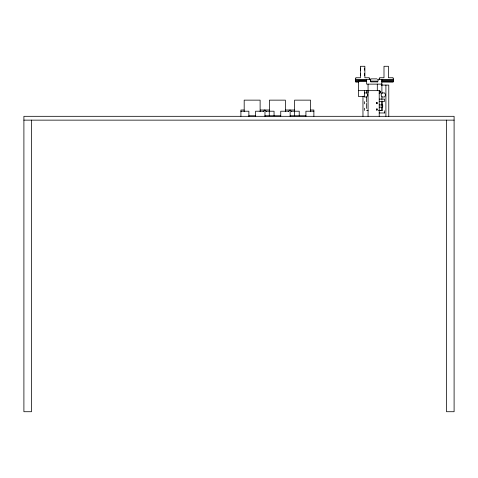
<?xml version="1.0" encoding="UTF-8"?>
<svg xmlns="http://www.w3.org/2000/svg" width="478" height="478" viewBox="0 0 478 478"><rect width="100%" height="100%" fill="white"/><g stroke="black" fill="none" stroke-linecap="round" stroke-linejoin="round"><path stroke-width="0.72" d="M263.097 111.655L264.746 110.006M288.276 111.655L289.925 110.006M313.49 111.613L313.885 111.213L305.92 111.213L305.92 116.315M370.617 78.87L376.975 78.87M355.471 79.479L366.656 79.479M381.826 79.479L393.394 79.479M355.471 80.208L366.656 80.208M381.826 80.208L393.394 80.208M355.471 81.027L366.656 81.027M381.826 81.027L393.394 81.027M366.656 81.099L358.5 81.099L358.512 96.556L364.385 96.556L364.397 90.659M370.468 81.099L377.303 81.099L377.303 81.899M358.805 81.798L355.949 81.899M381.826 81.798L392.916 81.899M358.805 81.899L355.471 81.899L355.471 78.171L355.949 78.171L355.949 77.753L360.412 77.753L360.412 66.281L364.875 66.281L364.875 77.753L369.141 77.753L369.141 78.171L369.619 78.171L369.619 79.348M381.826 81.899L393.394 81.899L393.394 78.171L392.916 78.171L392.916 77.753L388.453 77.753L388.453 66.281L383.995 66.281L383.995 77.753L379.723 77.753L379.723 78.171L379.245 78.171L379.245 79.348M381.892 85.084L388.775 85.084L388.775 116.315M358.5 90.659L379.215 90.659L379.215 116.315M364.332 92.923L366.686 92.923L367.863 94.961L366.686 97.004L364.332 97.004L363.818 96.108M379.215 101.336L384.629 101.336L384.629 99.119L379.215 99.107M379.215 107.15L382.717 107.15L382.717 104.933L379.215 104.921M244.097 110.006L240.912 110.006L240.912 116.315M260.349 110.006L269.275 110.006M285.527 110.006L294.448 110.006M310.7 110.006L313.885 110.006L313.885 116.315M378.833 110.364L380.141 110.364M366.596 110.579L368.06 110.579M378.809 110.579L382.047 110.579M263.539 111.213L255.569 111.213L255.569 116.315M266.085 111.213L274.055 111.213L274.055 115.801M288.712 111.213L280.747 111.213L280.747 116.315M291.263 111.213L299.228 111.213L299.228 115.801M379.215 112.969L384.629 112.969M248.877 115.801L255.569 115.801M264.973 115.801L280.747 115.801M290.146 115.801L305.92 115.801M23.9 120.139L454.1 120.139M291.759 111.715L290.146 110.101L290.146 116.315M266.587 111.715L264.973 110.101L264.973 116.315M241.312 111.613L240.912 111.213L248.877 111.213L248.877 116.315M446.506 120.139L446.506 411.719L454.1 411.719L454.1 116.315L23.9 116.315L23.9 411.719L31.494 411.719L31.494 120.139M385.907 85.084L385.907 116.315M384.629 110.747L384.629 112.957M382.083 101.187L382.083 105.548M382.083 106.821L382.083 110.579M381.892 93.425L381.892 84.128L366.656 84.128L366.656 79.348L370.767 79.348L370.767 79.922A0.759 0.759 0 0 0 370.767 81.326L370.767 81.899L377.716 81.899L377.716 81.326A0.759 0.759 0 0 0 377.716 79.922L377.716 79.348L381.826 79.348L381.826 84.128M381.892 96.502L381.892 99.466M381.892 100.948L381.892 105.393M381.892 106.875L381.892 110.579M381.761 84.128L381.761 85.598M377.303 84.128L377.303 90.659M376.473 102.704L376.473 103.469M376.473 109.08L376.473 109.844M368.06 84.128L368.06 116.315M366.596 90.659L366.596 92.923M366.596 97.004L366.596 102.005M366.596 103.433L366.596 108.434M364.66 68.103L364.66 70.2M364.66 73.522L364.66 75.614M364.553 101.665L364.553 103.875M364.553 108.201L364.553 110.406M362.963 96.634L362.963 116.315M360.627 68.103L360.627 70.2M360.627 73.522L360.627 75.614M310.539 111.733L310.539 100.141L294.609 100.141L294.609 111.733M294.448 111.213L294.448 115.801M285.366 111.733L285.366 100.141L269.431 100.141L269.431 111.733M269.275 111.213L269.275 115.801M260.116 111.733L260.116 100.141L244.186 100.141L244.186 111.733M379.215 90.826A1.273 1.273 0 0 1 380.613 92.093A1.273 1.273 0 0 1 379.215 93.365M379.215 91.041A1.058 1.058 0 0 1 380.398 92.093A1.058 1.058 0 0 1 379.215 93.144M368.06 92.768A1.273 1.273 0 0 1 368.06 91.423M382.179 92.923L381.002 94.961L382.179 97.004L384.533 97.004L385.71 94.961L384.533 92.923L382.179 92.923M376.664 110.012A0.639 0.639 0 0 0 377.62 109.462A0.639 0.639 0 0 0 376.664 108.912A0.639 0.639 0 0 0 376.664 110.012M376.664 103.642A0.639 0.639 0 0 0 377.62 103.087A0.639 0.639 0 0 0 376.664 102.537A0.639 0.639 0 0 0 376.664 103.642"/></g></svg>
